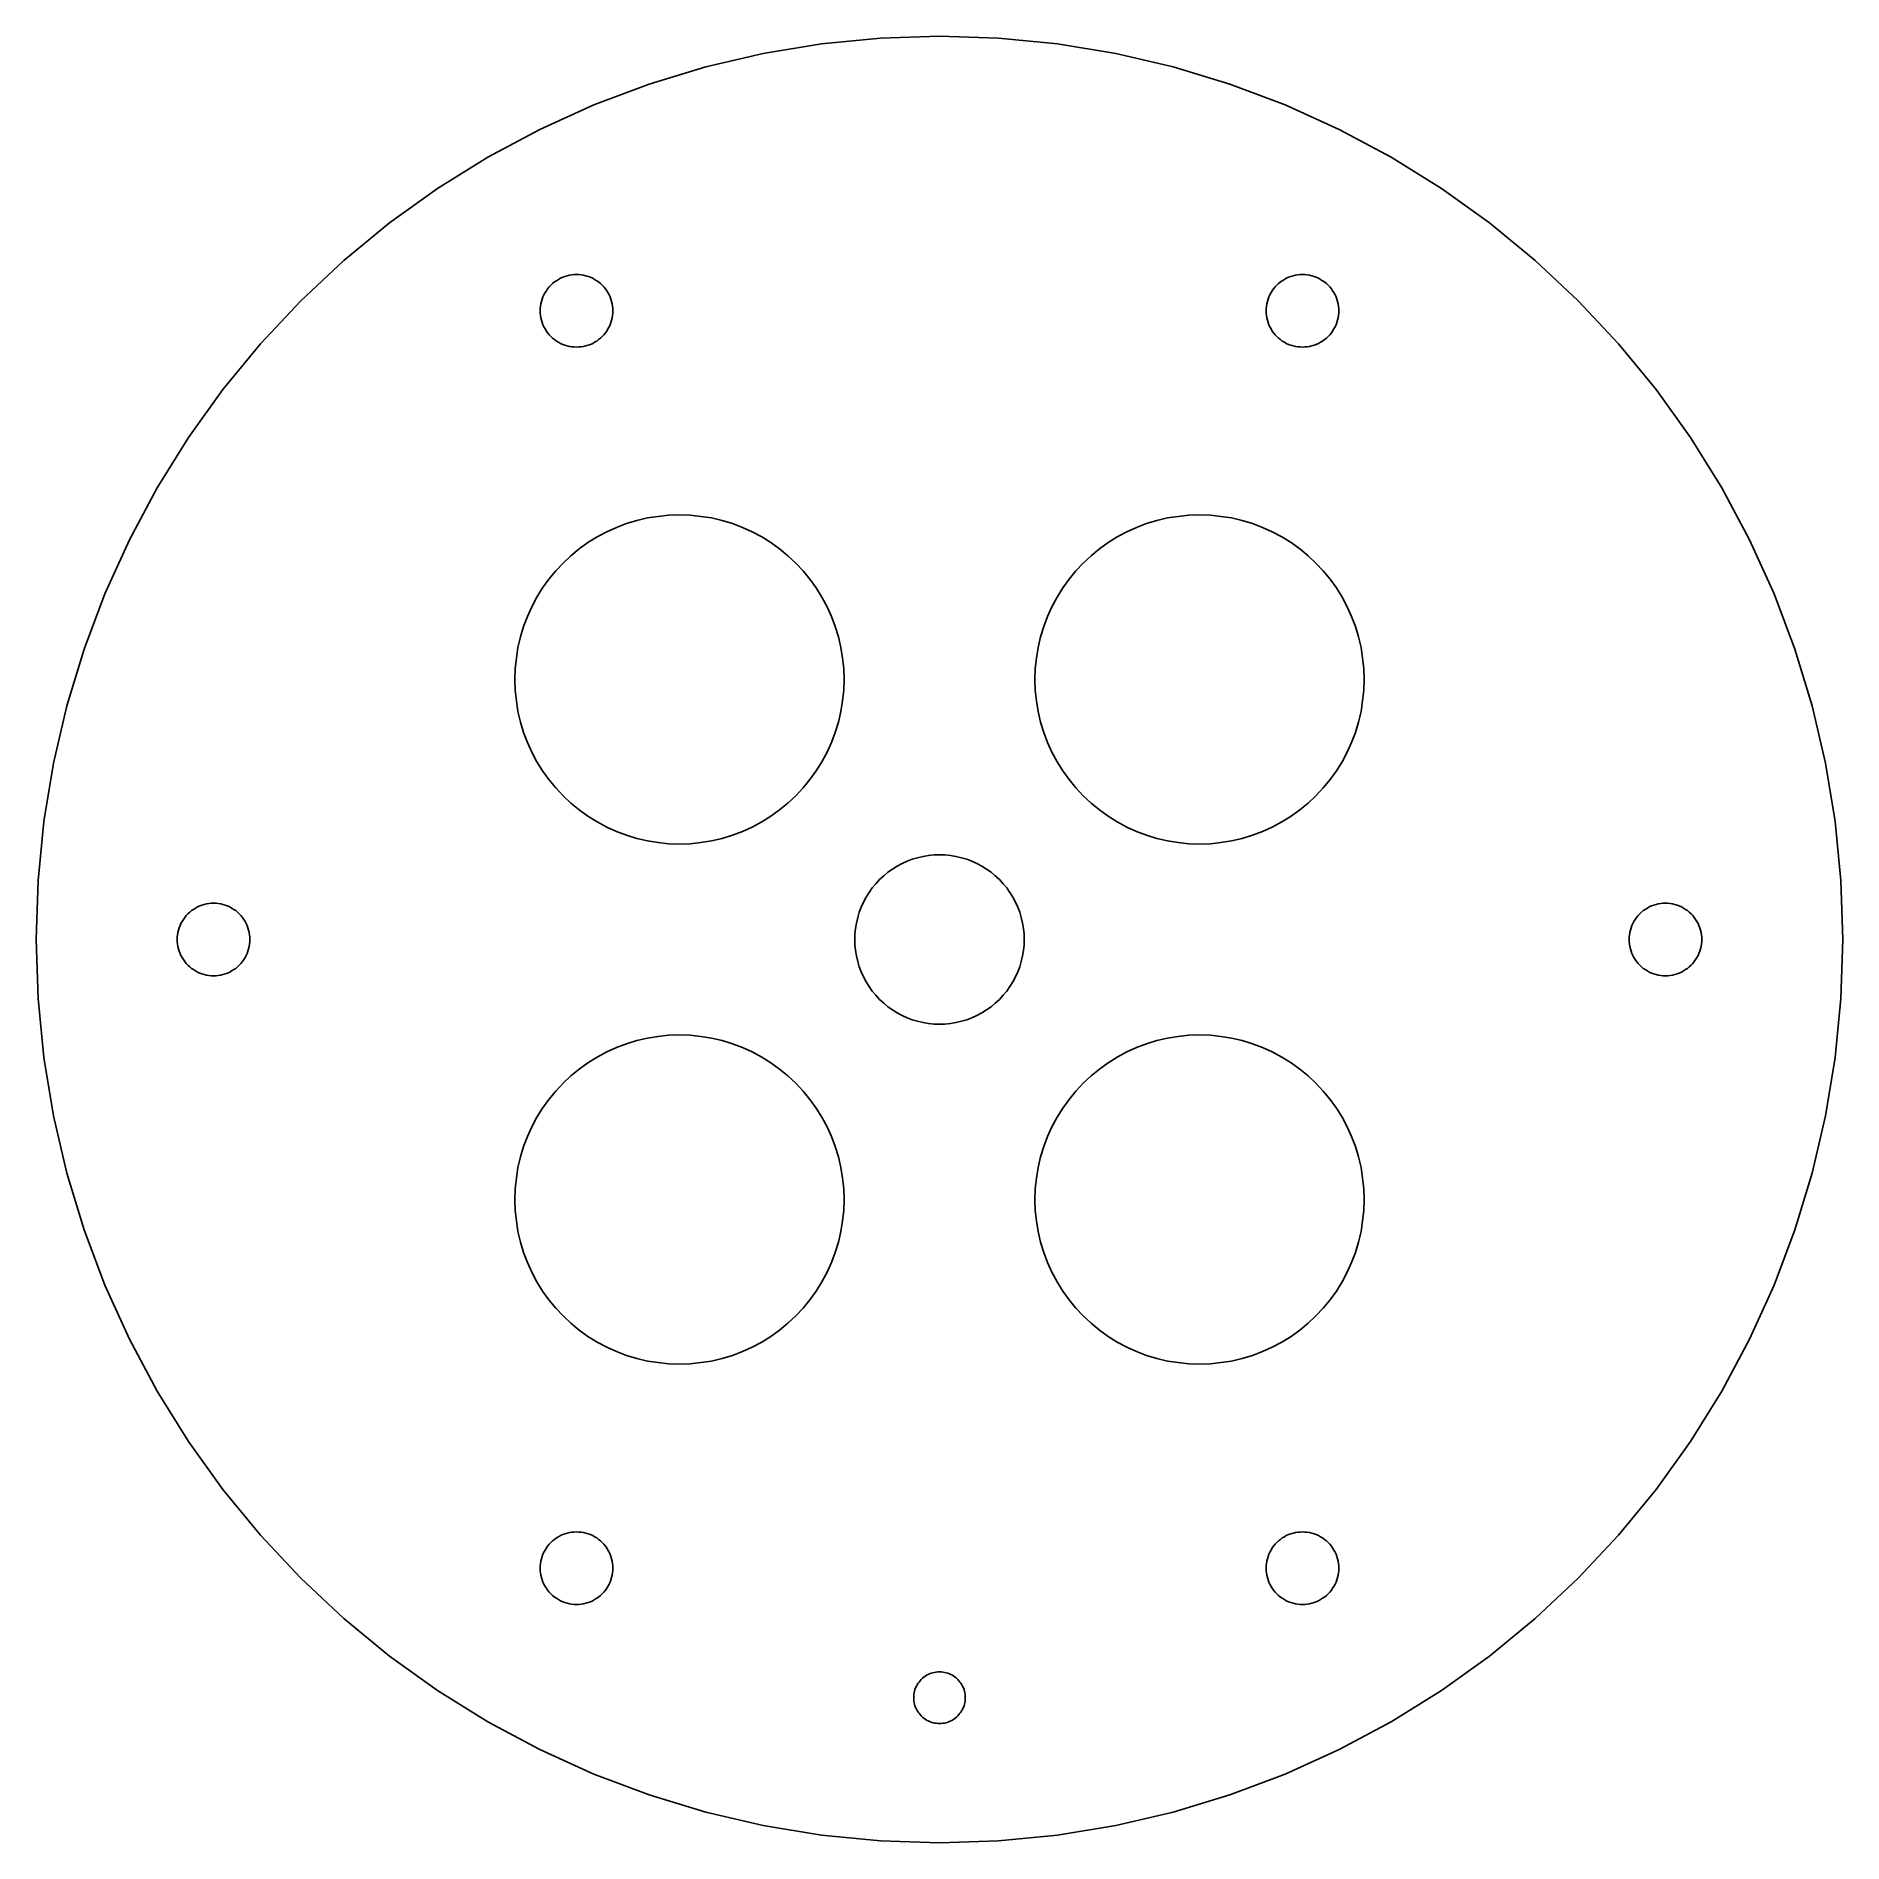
# Model space of a CAD drawing. Header units: millimetres. Extents: x -56 to 56, y -56 to 56.
import ezdxf

# ---------------------------------------------------------------- set-up
doc = ezdxf.new("R2010")
doc.units = ezdxf.units.MM

msp = doc.modelspace()

# ---------------------------------------------------------------- linework, layer by layer
at = {"layer": 'SCHNITT'}
for points in [[(3.66, -55.88), (7.31, -55.52), (10.93, -54.92), (14.49, -54.09), (18, -53.03), (21.43, -51.74), (24.77, -50.22), (28, -48.5), (31.11, -46.56), (34.09, -44.43), (36.92, -42.1), (39.6, -39.6), (42.1, -36.92), (44.43, -34.09), (46.56, -31.11), (48.5, -28), (50.22, -24.77), (51.74, -21.43), (53.03, -18), (54.09, -14.49), (54.92, -10.93), (55.52, -7.31), (55.88, -3.66), (56, 0), (55.88, 3.66), (55.52, 7.31), (54.92, 10.93), (54.09, 14.49), (53.03, 18), (51.74, 21.43), (50.22, 24.77), (48.5, 28), (46.56, 31.11), (44.43, 34.09), (42.1, 36.92), (39.6, 39.6), (36.92, 42.1), (34.09, 44.43), (31.11, 46.56), (28, 48.5), (24.77, 50.22), (21.43, 51.74), (18, 53.03), (14.49, 54.09), (10.93, 54.92), (7.31, 55.52), (3.66, 55.88), (0, 56), (-3.66, 55.88), (-7.31, 55.52), (-10.93, 54.92), (-14.49, 54.09), (-18, 53.03), (-21.43, 51.74), (-24.77, 50.22), (-28, 48.5), (-31.11, 46.56), (-34.09, 44.43), (-36.92, 42.1), (-39.6, 39.6), (-42.1, 36.92), (-44.43, 34.09), (-46.56, 31.11), (-48.5, 28), (-50.22, 24.77), (-51.74, 21.43), (-53.03, 18), (-54.09, 14.49), (-54.92, 10.93), (-55.52, 7.31), (-55.88, 3.66), (-56, 0), (-55.88, -3.66), (-55.52, -7.31), (-54.92, -10.93), (-54.09, -14.49), (-53.03, -18), (-51.74, -21.43), (-50.22, -24.77), (-48.5, -28), (-46.56, -31.11), (-44.43, -34.09), (-42.1, -36.92), (-39.6, -39.6), (-36.92, -42.1), (-34.09, -44.43), (-31.11, -46.56), (-28, -48.5), (-24.77, -50.22), (-21.43, -51.74), (-18, -53.03), (-14.49, -54.09), (-10.93, -54.92), (-7.31, -55.52), (-3.66, -55.88), (0, -56)], [(-22.65, 36.73), (-22.79, 36.74), (-22.94, 36.76), (-23.08, 36.8), (-23.22, 36.84), (-23.36, 36.89), (-23.5, 36.95), (-23.62, 37.02), (-23.75, 37.1), (-23.87, 37.19), (-23.98, 37.28), (-24.09, 37.38), (-24.19, 37.49), (-24.29, 37.6), (-24.37, 37.72), (-24.45, 37.85), (-24.52, 37.98), (-24.58, 38.11), (-24.63, 38.25), (-24.67, 38.39), (-24.71, 38.53), (-24.73, 38.68), (-24.75, 38.82), (-24.75, 38.97), (-24.75, 39.12), (-24.73, 39.26), (-24.71, 39.41), (-24.67, 39.55), (-24.63, 39.69), (-24.58, 39.83), (-24.52, 39.97), (-24.45, 40.1), (-24.37, 40.22), (-24.29, 40.34), (-24.19, 40.45), (-24.09, 40.56), (-23.98, 40.66), (-23.87, 40.76), (-23.75, 40.84), (-23.62, 40.92), (-23.5, 40.99), (-23.36, 41.05), (-23.22, 41.1), (-23.08, 41.14), (-22.94, 41.18), (-22.79, 41.2), (-22.65, 41.22), (-22.5, 41.22), (-22.35, 41.22), (-22.21, 41.2), (-22.06, 41.18), (-21.92, 41.14), (-21.78, 41.1), (-21.64, 41.05), (-21.5, 40.99), (-21.38, 40.92), (-21.25, 40.84), (-21.13, 40.76), (-21.02, 40.66), (-20.91, 40.56), (-20.81, 40.45), (-20.71, 40.34), (-20.63, 40.22), (-20.55, 40.1), (-20.48, 39.97), (-20.42, 39.83), (-20.37, 39.69), (-20.33, 39.55), (-20.29, 39.41), (-20.27, 39.26), (-20.25, 39.12), (-20.25, 38.97), (-20.25, 38.82), (-20.27, 38.68), (-20.29, 38.53), (-20.33, 38.39), (-20.37, 38.25), (-20.42, 38.11), (-20.48, 37.98), (-20.55, 37.85), (-20.63, 37.72), (-20.71, 37.6), (-20.81, 37.49), (-20.91, 37.38), (-21.02, 37.28), (-21.13, 37.19), (-21.25, 37.1), (-21.38, 37.02), (-21.5, 36.95), (-21.64, 36.89), (-21.78, 36.84), (-21.92, 36.8), (-22.06, 36.76), (-22.21, 36.74), (-22.35, 36.73), (-22.5, 36.72)], [(22.35, 36.73), (22.21, 36.74), (22.06, 36.76), (21.92, 36.8), (21.78, 36.84), (21.64, 36.89), (21.5, 36.95), (21.38, 37.02), (21.25, 37.1), (21.13, 37.19), (21.02, 37.28), (20.91, 37.38), (20.81, 37.49), (20.71, 37.6), (20.63, 37.72), (20.55, 37.85), (20.48, 37.98), (20.42, 38.11), (20.37, 38.25), (20.33, 38.39), (20.29, 38.53), (20.27, 38.68), (20.25, 38.82), (20.25, 38.97), (20.25, 39.12), (20.27, 39.26), (20.29, 39.41), (20.33, 39.55), (20.37, 39.69), (20.42, 39.83), (20.48, 39.97), (20.55, 40.1), (20.63, 40.22), (20.71, 40.34), (20.81, 40.45), (20.91, 40.56), (21.02, 40.66), (21.13, 40.76), (21.25, 40.84), (21.38, 40.92), (21.5, 40.99), (21.64, 41.05), (21.78, 41.1), (21.92, 41.14), (22.06, 41.18), (22.21, 41.2), (22.35, 41.22), (22.5, 41.22), (22.65, 41.22), (22.79, 41.2), (22.94, 41.18), (23.08, 41.14), (23.22, 41.1), (23.36, 41.05), (23.5, 40.99), (23.62, 40.92), (23.75, 40.84), (23.87, 40.76), (23.98, 40.66), (24.09, 40.56), (24.19, 40.45), (24.29, 40.34), (24.37, 40.22), (24.45, 40.1), (24.52, 39.97), (24.58, 39.83), (24.63, 39.69), (24.67, 39.55), (24.71, 39.41), (24.73, 39.26), (24.75, 39.12), (24.75, 38.97), (24.75, 38.82), (24.73, 38.68), (24.71, 38.53), (24.67, 38.39), (24.63, 38.25), (24.58, 38.11), (24.52, 37.98), (24.45, 37.85), (24.37, 37.72), (24.29, 37.6), (24.19, 37.49), (24.09, 37.38), (23.98, 37.28), (23.87, 37.19), (23.75, 37.1), (23.62, 37.02), (23.5, 36.95), (23.36, 36.89), (23.22, 36.84), (23.08, 36.8), (22.94, 36.76), (22.79, 36.74), (22.65, 36.73), (22.5, 36.72)], [(-16.79, 5.94), (-17.45, 6.01), (-18.11, 6.12), (-18.76, 6.27), (-19.4, 6.46), (-20.03, 6.7), (-20.63, 6.97), (-21.22, 7.29), (-21.79, 7.64), (-22.33, 8.03), (-22.85, 8.45), (-23.33, 8.91), (-23.79, 9.4), (-24.21, 9.91), (-24.6, 10.46), (-24.96, 11.02), (-25.27, 11.61), (-25.55, 12.22), (-25.78, 12.84), (-25.97, 13.48), (-26.13, 14.13), (-26.23, 14.79), (-26.3, 15.45), (-26.32, 16.12), (-26.3, 16.79), (-26.23, 17.45), (-26.13, 18.11), (-25.97, 18.76), (-25.78, 19.4), (-25.55, 20.03), (-25.27, 20.63), (-24.96, 21.22), (-24.6, 21.79), (-24.21, 22.33), (-23.79, 22.85), (-23.33, 23.33), (-22.85, 23.79), (-22.33, 24.21), (-21.79, 24.6), (-21.22, 24.96), (-20.63, 25.27), (-20.03, 25.55), (-19.4, 25.78), (-18.76, 25.97), (-18.11, 26.13), (-17.45, 26.23), (-16.79, 26.3), (-16.12, 26.32), (-15.45, 26.3), (-14.79, 26.23), (-14.13, 26.13), (-13.48, 25.97), (-12.84, 25.78), (-12.22, 25.55), (-11.61, 25.27), (-11.02, 24.96), (-10.46, 24.6), (-9.91, 24.21), (-9.4, 23.79), (-8.91, 23.33), (-8.45, 22.85), (-8.03, 22.33), (-7.64, 21.79), (-7.29, 21.22), (-6.97, 20.63), (-6.7, 20.03), (-6.46, 19.4), (-6.27, 18.76), (-6.12, 18.11), (-6.01, 17.45), (-5.94, 16.79), (-5.92, 16.12), (-5.94, 15.45), (-6.01, 14.79), (-6.12, 14.13), (-6.27, 13.48), (-6.46, 12.84), (-6.7, 12.22), (-6.97, 11.61), (-7.29, 11.02), (-7.64, 10.46), (-8.03, 9.91), (-8.45, 9.4), (-8.91, 8.91), (-9.4, 8.45), (-9.91, 8.03), (-10.46, 7.64), (-11.02, 7.29), (-11.61, 6.97), (-12.22, 6.7), (-12.84, 6.46), (-13.48, 6.27), (-14.13, 6.12), (-14.79, 6.01), (-15.45, 5.94), (-16.12, 5.92)], [(15.45, 5.94), (14.79, 6.01), (14.13, 6.12), (13.48, 6.27), (12.84, 6.46), (12.22, 6.7), (11.61, 6.97), (11.02, 7.29), (10.46, 7.64), (9.91, 8.03), (9.4, 8.45), (8.91, 8.91), (8.45, 9.4), (8.03, 9.91), (7.64, 10.46), (7.29, 11.02), (6.97, 11.61), (6.7, 12.22), (6.46, 12.84), (6.27, 13.48), (6.12, 14.13), (6.01, 14.79), (5.94, 15.45), (5.92, 16.12), (5.94, 16.79), (6.01, 17.45), (6.12, 18.11), (6.27, 18.76), (6.46, 19.4), (6.7, 20.03), (6.97, 20.63), (7.29, 21.22), (7.64, 21.79), (8.03, 22.33), (8.45, 22.85), (8.91, 23.33), (9.4, 23.79), (9.91, 24.21), (10.46, 24.6), (11.02, 24.96), (11.61, 25.27), (12.22, 25.55), (12.84, 25.78), (13.48, 25.97), (14.13, 26.13), (14.79, 26.23), (15.45, 26.3), (16.12, 26.32), (16.79, 26.3), (17.45, 26.23), (18.11, 26.13), (18.76, 25.97), (19.4, 25.78), (20.03, 25.55), (20.63, 25.27), (21.22, 24.96), (21.79, 24.6), (22.33, 24.21), (22.85, 23.79), (23.33, 23.33), (23.79, 22.85), (24.21, 22.33), (24.6, 21.79), (24.96, 21.22), (25.27, 20.63), (25.55, 20.03), (25.78, 19.4), (25.97, 18.76), (26.13, 18.11), (26.23, 17.45), (26.3, 16.79), (26.32, 16.12), (26.3, 15.45), (26.23, 14.79), (26.13, 14.13), (25.97, 13.48), (25.78, 12.84), (25.55, 12.22), (25.27, 11.61), (24.96, 11.02), (24.6, 10.46), (24.21, 9.91), (23.79, 9.4), (23.33, 8.91), (22.85, 8.45), (22.33, 8.03), (21.79, 7.64), (21.22, 7.29), (20.63, 6.97), (20.03, 6.7), (19.4, 6.46), (18.76, 6.27), (18.11, 6.12), (17.45, 6.01), (16.79, 5.94), (16.12, 5.92)], [(-0.34, -5.24), (-0.69, -5.21), (-1.02, -5.15), (-1.36, -5.07), (-1.69, -4.97), (-2.01, -4.85), (-2.32, -4.71), (-2.62, -4.55), (-2.92, -4.37), (-3.2, -4.17), (-3.46, -3.95), (-3.71, -3.71), (-3.95, -3.46), (-4.17, -3.2), (-4.37, -2.92), (-4.55, -2.62), (-4.71, -2.32), (-4.85, -2.01), (-4.97, -1.69), (-5.07, -1.36), (-5.15, -1.02), (-5.21, -0.69), (-5.24, -0.34), (-5.25, 0), (-5.24, 0.34), (-5.21, 0.69), (-5.15, 1.02), (-5.07, 1.36), (-4.97, 1.69), (-4.85, 2.01), (-4.71, 2.32), (-4.55, 2.62), (-4.37, 2.92), (-4.17, 3.2), (-3.95, 3.46), (-3.71, 3.71), (-3.46, 3.95), (-3.2, 4.17), (-2.92, 4.37), (-2.62, 4.55), (-2.32, 4.71), (-2.01, 4.85), (-1.69, 4.97), (-1.36, 5.07), (-1.02, 5.15), (-0.69, 5.21), (-0.34, 5.24), (0, 5.25), (0.34, 5.24), (0.69, 5.21), (1.02, 5.15), (1.36, 5.07), (1.69, 4.97), (2.01, 4.85), (2.32, 4.71), (2.62, 4.55), (2.92, 4.37), (3.2, 4.17), (3.46, 3.95), (3.71, 3.71), (3.95, 3.46), (4.17, 3.2), (4.37, 2.92), (4.55, 2.62), (4.71, 2.32), (4.85, 2.01), (4.97, 1.69), (5.07, 1.36), (5.15, 1.02), (5.21, 0.69), (5.24, 0.34), (5.25, 0), (5.24, -0.34), (5.21, -0.69), (5.15, -1.02), (5.07, -1.36), (4.97, -1.69), (4.85, -2.01), (4.71, -2.32), (4.55, -2.62), (4.37, -2.92), (4.17, -3.2), (3.95, -3.46), (3.71, -3.71), (3.46, -3.95), (3.2, -4.17), (2.92, -4.37), (2.62, -4.55), (2.32, -4.71), (2.01, -4.85), (1.69, -4.97), (1.36, -5.07), (1.02, -5.15), (0.69, -5.21), (0.34, -5.24), (0, -5.25)], [(-45.15, -2.25), (-45.29, -2.23), (-45.44, -2.21), (-45.58, -2.17), (-45.72, -2.13), (-45.86, -2.08), (-46, -2.02), (-46.12, -1.95), (-46.25, -1.87), (-46.37, -1.79), (-46.48, -1.69), (-46.59, -1.59), (-46.69, -1.48), (-46.79, -1.37), (-46.87, -1.25), (-46.95, -1.12), (-47.02, -1), (-47.08, -0.86), (-47.13, -0.72), (-47.17, -0.58), (-47.21, -0.44), (-47.23, -0.29), (-47.25, -0.15), (-47.25, 0), (-47.25, 0.15), (-47.23, 0.29), (-47.21, 0.44), (-47.17, 0.58), (-47.13, 0.72), (-47.08, 0.86), (-47.02, 1), (-46.95, 1.12), (-46.87, 1.25), (-46.79, 1.37), (-46.69, 1.48), (-46.59, 1.59), (-46.48, 1.69), (-46.37, 1.79), (-46.25, 1.87), (-46.12, 1.95), (-46, 2.02), (-45.86, 2.08), (-45.72, 2.13), (-45.58, 2.17), (-45.44, 2.21), (-45.29, 2.23), (-45.15, 2.25), (-45, 2.25), (-44.85, 2.25), (-44.71, 2.23), (-44.56, 2.21), (-44.42, 2.17), (-44.28, 2.13), (-44.14, 2.08), (-44, 2.02), (-43.88, 1.95), (-43.75, 1.87), (-43.63, 1.79), (-43.52, 1.69), (-43.41, 1.59), (-43.31, 1.48), (-43.21, 1.37), (-43.13, 1.25), (-43.05, 1.12), (-42.98, 1), (-42.92, 0.86), (-42.87, 0.72), (-42.83, 0.58), (-42.79, 0.44), (-42.77, 0.29), (-42.75, 0.15), (-42.75, 0), (-42.75, -0.15), (-42.77, -0.29), (-42.79, -0.44), (-42.83, -0.58), (-42.87, -0.72), (-42.92, -0.86), (-42.98, -1), (-43.05, -1.12), (-43.13, -1.25), (-43.21, -1.37), (-43.31, -1.48), (-43.41, -1.59), (-43.52, -1.69), (-43.63, -1.79), (-43.75, -1.87), (-43.88, -1.95), (-44, -2.02), (-44.14, -2.08), (-44.28, -2.13), (-44.42, -2.17), (-44.56, -2.21), (-44.71, -2.23), (-44.85, -2.25), (-45, -2.25)], [(44.85, -2.25), (44.71, -2.23), (44.56, -2.21), (44.42, -2.17), (44.28, -2.13), (44.14, -2.08), (44, -2.02), (43.88, -1.95), (43.75, -1.87), (43.63, -1.79), (43.52, -1.69), (43.41, -1.59), (43.31, -1.48), (43.21, -1.37), (43.13, -1.25), (43.05, -1.12), (42.98, -1), (42.92, -0.86), (42.87, -0.72), (42.83, -0.58), (42.79, -0.44), (42.77, -0.29), (42.75, -0.15), (42.75, 0), (42.75, 0.15), (42.77, 0.29), (42.79, 0.44), (42.83, 0.58), (42.87, 0.72), (42.92, 0.86), (42.98, 1), (43.05, 1.12), (43.13, 1.25), (43.21, 1.37), (43.31, 1.48), (43.41, 1.59), (43.52, 1.69), (43.63, 1.79), (43.75, 1.87), (43.88, 1.95), (44, 2.02), (44.14, 2.08), (44.28, 2.13), (44.42, 2.17), (44.56, 2.21), (44.71, 2.23), (44.85, 2.25), (45, 2.25), (45.15, 2.25), (45.29, 2.23), (45.44, 2.21), (45.58, 2.17), (45.72, 2.13), (45.86, 2.08), (46, 2.02), (46.12, 1.95), (46.25, 1.87), (46.37, 1.79), (46.48, 1.69), (46.59, 1.59), (46.69, 1.48), (46.79, 1.37), (46.87, 1.25), (46.95, 1.12), (47.02, 1), (47.08, 0.86), (47.13, 0.72), (47.17, 0.58), (47.21, 0.44), (47.23, 0.29), (47.25, 0.15), (47.25, 0), (47.25, -0.15), (47.23, -0.29), (47.21, -0.44), (47.17, -0.58), (47.13, -0.72), (47.08, -0.86), (47.02, -1), (46.95, -1.12), (46.87, -1.25), (46.79, -1.37), (46.69, -1.48), (46.59, -1.59), (46.48, -1.69), (46.37, -1.79), (46.25, -1.87), (46.12, -1.95), (46, -2.02), (45.86, -2.08), (45.72, -2.13), (45.58, -2.17), (45.44, -2.21), (45.29, -2.23), (45.15, -2.25), (45, -2.25)], [(-16.79, -26.3), (-17.45, -26.23), (-18.11, -26.13), (-18.76, -25.97), (-19.4, -25.78), (-20.03, -25.55), (-20.63, -25.27), (-21.22, -24.96), (-21.79, -24.6), (-22.33, -24.21), (-22.85, -23.79), (-23.33, -23.33), (-23.79, -22.85), (-24.21, -22.33), (-24.6, -21.79), (-24.96, -21.22), (-25.27, -20.63), (-25.55, -20.03), (-25.78, -19.4), (-25.97, -18.76), (-26.13, -18.11), (-26.23, -17.45), (-26.3, -16.79), (-26.32, -16.12), (-26.3, -15.45), (-26.23, -14.79), (-26.13, -14.13), (-25.97, -13.48), (-25.78, -12.84), (-25.55, -12.22), (-25.27, -11.61), (-24.96, -11.02), (-24.6, -10.46), (-24.21, -9.91), (-23.79, -9.4), (-23.33, -8.91), (-22.85, -8.45), (-22.33, -8.03), (-21.79, -7.64), (-21.22, -7.29), (-20.63, -6.97), (-20.03, -6.7), (-19.4, -6.46), (-18.76, -6.27), (-18.11, -6.12), (-17.45, -6.01), (-16.79, -5.94), (-16.12, -5.92), (-15.45, -5.94), (-14.79, -6.01), (-14.13, -6.12), (-13.48, -6.27), (-12.84, -6.46), (-12.22, -6.7), (-11.61, -6.97), (-11.02, -7.29), (-10.46, -7.64), (-9.91, -8.03), (-9.4, -8.45), (-8.91, -8.91), (-8.45, -9.4), (-8.03, -9.91), (-7.64, -10.46), (-7.29, -11.02), (-6.97, -11.61), (-6.7, -12.22), (-6.46, -12.84), (-6.27, -13.48), (-6.12, -14.13), (-6.01, -14.79), (-5.94, -15.45), (-5.92, -16.12), (-5.94, -16.79), (-6.01, -17.45), (-6.12, -18.11), (-6.27, -18.76), (-6.46, -19.4), (-6.7, -20.03), (-6.97, -20.63), (-7.29, -21.22), (-7.64, -21.79), (-8.03, -22.33), (-8.45, -22.85), (-8.91, -23.33), (-9.4, -23.79), (-9.91, -24.21), (-10.46, -24.6), (-11.02, -24.96), (-11.61, -25.27), (-12.22, -25.55), (-12.84, -25.78), (-13.48, -25.97), (-14.13, -26.13), (-14.79, -26.23), (-15.45, -26.3), (-16.12, -26.32)], [(15.45, -26.3), (14.79, -26.23), (14.13, -26.13), (13.48, -25.97), (12.84, -25.78), (12.22, -25.55), (11.61, -25.27), (11.02, -24.96), (10.46, -24.6), (9.91, -24.21), (9.4, -23.79), (8.91, -23.33), (8.45, -22.85), (8.03, -22.33), (7.64, -21.79), (7.29, -21.22), (6.97, -20.63), (6.7, -20.03), (6.46, -19.4), (6.27, -18.76), (6.12, -18.11), (6.01, -17.45), (5.94, -16.79), (5.92, -16.12), (5.94, -15.45), (6.01, -14.79), (6.12, -14.13), (6.27, -13.48), (6.46, -12.84), (6.7, -12.22), (6.97, -11.61), (7.29, -11.02), (7.64, -10.46), (8.03, -9.91), (8.45, -9.4), (8.91, -8.91), (9.4, -8.45), (9.91, -8.03), (10.46, -7.64), (11.02, -7.29), (11.61, -6.97), (12.22, -6.7), (12.84, -6.46), (13.48, -6.27), (14.13, -6.12), (14.79, -6.01), (15.45, -5.94), (16.12, -5.92), (16.79, -5.94), (17.45, -6.01), (18.11, -6.12), (18.76, -6.27), (19.4, -6.46), (20.03, -6.7), (20.63, -6.97), (21.22, -7.29), (21.79, -7.64), (22.33, -8.03), (22.85, -8.45), (23.33, -8.91), (23.79, -9.4), (24.21, -9.91), (24.6, -10.46), (24.96, -11.02), (25.27, -11.61), (25.55, -12.22), (25.78, -12.84), (25.97, -13.48), (26.13, -14.13), (26.23, -14.79), (26.3, -15.45), (26.32, -16.12), (26.3, -16.79), (26.23, -17.45), (26.13, -18.11), (25.97, -18.76), (25.78, -19.4), (25.55, -20.03), (25.27, -20.63), (24.96, -21.22), (24.6, -21.79), (24.21, -22.33), (23.79, -22.85), (23.33, -23.33), (22.85, -23.79), (22.33, -24.21), (21.79, -24.6), (21.22, -24.96), (20.63, -25.27), (20.03, -25.55), (19.4, -25.78), (18.76, -25.97), (18.11, -26.13), (17.45, -26.23), (16.79, -26.3), (16.12, -26.32)], [(-22.65, -41.22), (-22.79, -41.2), (-22.94, -41.18), (-23.08, -41.14), (-23.22, -41.1), (-23.36, -41.05), (-23.5, -40.99), (-23.62, -40.92), (-23.75, -40.84), (-23.87, -40.76), (-23.98, -40.66), (-24.09, -40.56), (-24.19, -40.45), (-24.29, -40.34), (-24.37, -40.22), (-24.45, -40.1), (-24.52, -39.97), (-24.58, -39.83), (-24.63, -39.69), (-24.67, -39.55), (-24.71, -39.41), (-24.73, -39.26), (-24.75, -39.12), (-24.75, -38.97), (-24.75, -38.82), (-24.73, -38.68), (-24.71, -38.53), (-24.67, -38.39), (-24.63, -38.25), (-24.58, -38.11), (-24.52, -37.98), (-24.45, -37.85), (-24.37, -37.72), (-24.29, -37.6), (-24.19, -37.49), (-24.09, -37.38), (-23.98, -37.28), (-23.87, -37.19), (-23.75, -37.1), (-23.62, -37.02), (-23.5, -36.95), (-23.36, -36.89), (-23.22, -36.84), (-23.08, -36.8), (-22.94, -36.76), (-22.79, -36.74), (-22.65, -36.73), (-22.5, -36.72), (-22.35, -36.73), (-22.21, -36.74), (-22.06, -36.76), (-21.92, -36.8), (-21.78, -36.84), (-21.64, -36.89), (-21.5, -36.95), (-21.38, -37.02), (-21.25, -37.1), (-21.13, -37.19), (-21.02, -37.28), (-20.91, -37.38), (-20.81, -37.49), (-20.71, -37.6), (-20.63, -37.72), (-20.55, -37.85), (-20.48, -37.98), (-20.42, -38.11), (-20.37, -38.25), (-20.33, -38.39), (-20.29, -38.53), (-20.27, -38.68), (-20.25, -38.82), (-20.25, -38.97), (-20.25, -39.12), (-20.27, -39.26), (-20.29, -39.41), (-20.33, -39.55), (-20.37, -39.69), (-20.42, -39.83), (-20.48, -39.97), (-20.55, -40.1), (-20.63, -40.22), (-20.71, -40.34), (-20.81, -40.45), (-20.91, -40.56), (-21.02, -40.66), (-21.13, -40.76), (-21.25, -40.84), (-21.38, -40.92), (-21.5, -40.99), (-21.64, -41.05), (-21.78, -41.1), (-21.92, -41.14), (-22.06, -41.18), (-22.21, -41.2), (-22.35, -41.22), (-22.5, -41.22)], [(22.35, -41.22), (22.21, -41.2), (22.06, -41.18), (21.92, -41.14), (21.78, -41.1), (21.64, -41.05), (21.5, -40.99), (21.38, -40.92), (21.25, -40.84), (21.13, -40.76), (21.02, -40.66), (20.91, -40.56), (20.81, -40.45), (20.71, -40.34), (20.63, -40.22), (20.55, -40.1), (20.48, -39.97), (20.42, -39.83), (20.37, -39.69), (20.33, -39.55), (20.29, -39.41), (20.27, -39.26), (20.25, -39.12), (20.25, -38.97), (20.25, -38.82), (20.27, -38.68), (20.29, -38.53), (20.33, -38.39), (20.37, -38.25), (20.42, -38.11), (20.48, -37.98), (20.55, -37.85), (20.63, -37.72), (20.71, -37.6), (20.81, -37.49), (20.91, -37.38), (21.02, -37.28), (21.13, -37.19), (21.25, -37.1), (21.38, -37.02), (21.5, -36.95), (21.64, -36.89), (21.78, -36.84), (21.92, -36.8), (22.06, -36.76), (22.21, -36.74), (22.35, -36.73), (22.5, -36.72), (22.65, -36.73), (22.79, -36.74), (22.94, -36.76), (23.08, -36.8), (23.22, -36.84), (23.36, -36.89), (23.5, -36.95), (23.62, -37.02), (23.75, -37.1), (23.87, -37.19), (23.98, -37.28), (24.09, -37.38), (24.19, -37.49), (24.29, -37.6), (24.37, -37.72), (24.45, -37.85), (24.52, -37.98), (24.58, -38.11), (24.63, -38.25), (24.67, -38.39), (24.71, -38.53), (24.73, -38.68), (24.75, -38.82), (24.75, -38.97), (24.75, -39.12), (24.73, -39.26), (24.71, -39.41), (24.67, -39.55), (24.63, -39.69), (24.58, -39.83), (24.52, -39.97), (24.45, -40.1), (24.37, -40.22), (24.29, -40.34), (24.19, -40.45), (24.09, -40.56), (23.98, -40.66), (23.87, -40.76), (23.75, -40.84), (23.62, -40.92), (23.5, -40.99), (23.36, -41.05), (23.22, -41.1), (23.08, -41.14), (22.94, -41.18), (22.79, -41.2), (22.65, -41.22), (22.5, -41.22)], [(-0.1, -48.6), (-0.21, -48.59), (-0.31, -48.57), (-0.41, -48.55), (-0.51, -48.52), (-0.61, -48.48), (-0.71, -48.43), (-0.8, -48.39), (-0.89, -48.33), (-0.97, -48.27), (-1.05, -48.2), (-1.13, -48.13), (-1.2, -48.05), (-1.27, -47.97), (-1.33, -47.89), (-1.39, -47.8), (-1.43, -47.71), (-1.48, -47.61), (-1.52, -47.51), (-1.55, -47.41), (-1.57, -47.31), (-1.59, -47.21), (-1.6, -47.1), (-1.6, -47), (-1.6, -46.9), (-1.59, -46.79), (-1.57, -46.69), (-1.55, -46.59), (-1.52, -46.49), (-1.48, -46.39), (-1.43, -46.29), (-1.39, -46.2), (-1.33, -46.11), (-1.27, -46.03), (-1.2, -45.95), (-1.13, -45.87), (-1.05, -45.8), (-0.97, -45.73), (-0.89, -45.67), (-0.8, -45.61), (-0.71, -45.57), (-0.61, -45.52), (-0.51, -45.48), (-0.41, -45.45), (-0.31, -45.43), (-0.21, -45.41), (-0.1, -45.4), (0, -45.4), (0.1, -45.4), (0.21, -45.41), (0.31, -45.43), (0.41, -45.45), (0.51, -45.48), (0.61, -45.52), (0.71, -45.57), (0.8, -45.61), (0.89, -45.67), (0.97, -45.73), (1.05, -45.8), (1.13, -45.87), (1.2, -45.95), (1.27, -46.03), (1.33, -46.11), (1.39, -46.2), (1.43, -46.29), (1.48, -46.39), (1.52, -46.49), (1.55, -46.59), (1.57, -46.69), (1.59, -46.79), (1.6, -46.9), (1.6, -47), (1.6, -47.1), (1.59, -47.21), (1.57, -47.31), (1.55, -47.41), (1.52, -47.51), (1.48, -47.61), (1.43, -47.71), (1.39, -47.8), (1.33, -47.89), (1.27, -47.97), (1.2, -48.05), (1.13, -48.13), (1.05, -48.2), (0.97, -48.27), (0.89, -48.33), (0.8, -48.39), (0.71, -48.43), (0.61, -48.48), (0.51, -48.52), (0.41, -48.55), (0.31, -48.57), (0.21, -48.59), (0.1, -48.6), (0, -48.6)]]:
    msp.add_lwpolyline(points, close=True, dxfattribs=at)

doc.saveas('drawing.dxf')
